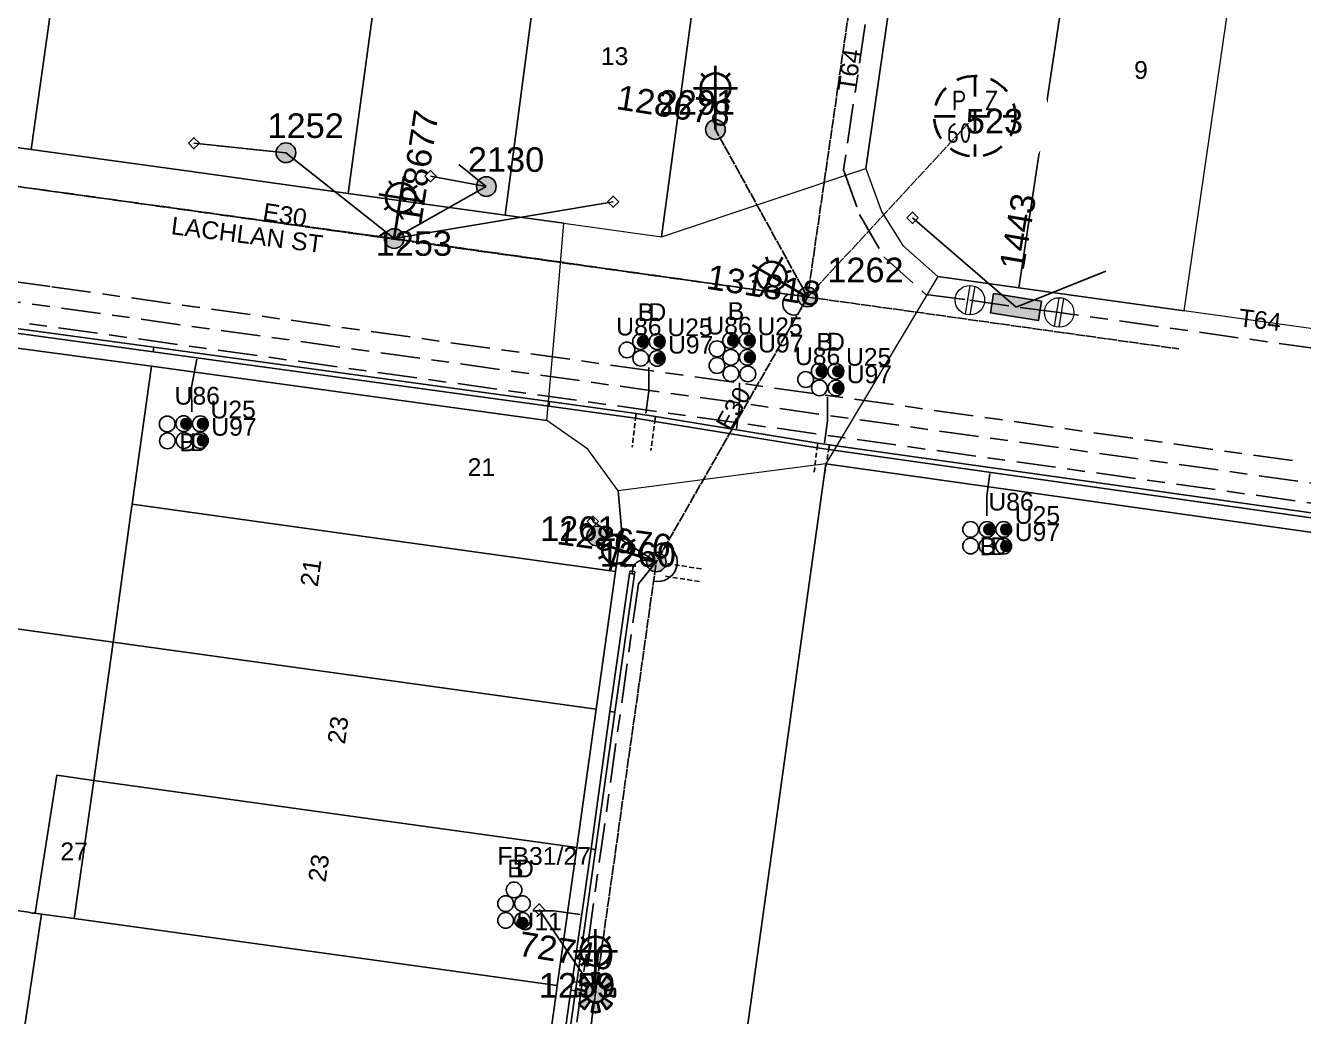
# Model space of a CAD drawing. Header units: metres. Extents: x 307881 to 309377, y 6244646 to 6245709.
# Drawn here: x 308636 to 308766, y 6245130.1 to 6245230.9 of the extents above; entities that cross this region are included whole.
import ezdxf
from ezdxf.enums import TextEntityAlignment as Align

# ---------------------------------------------------------------- set-up
doc = ezdxf.new("R2010")
doc.units = ezdxf.units.M
for name, pattern in [('Cable Exist OH', [1, 1, 0]), ('Cable Exist UG', [8.2, 4, -1.2, 1.8, -1.2]), ('Dash', [5, 3, -2]), ('DASHED', [0.75, 0.5, -0.25])]:
    doc.linetypes.add(name, pattern=pattern)
doc.layers.get('0').update_dxf_attribs({"color": 6})
for name, color, linetype in [('_User Miscellaneous7', 7, 'Continuous'), ('Duct_SP_EXT', 7, 'Continuous'), ('Equip_LV_EXT', 7, 'Continuous'), ('Equip_SL_EXT', 7, 'Continuous'), ('Equip_SP_SL_EXT', 7, 'Continuous'), ('Mains_HV_EXT', 7, 'Continuous'), ('Mains_LV_EXT', 7, 'Continuous'), ('Mains_SL_EXT', 7, 'Continuous'), ('Services_SP_EXT', 7, 'Continuous'), ('SupportsOH_SP_TR_HV_LV_SL_EXT', 7, 'Continuous'), ('SupportsUG_SP_LV_EXT', 7, 'Continuous'), ('Trench_SP_EXT', 7, 'Continuous')]:
    doc.layers.add(name, color=color, linetype=linetype)
for name, color, linetype, lineweight in [('Cadastre Buildings_SP_EXT', 9, 'Continuous', 5), ('Cadastre Land Parcels_SP_EXT', 9, 'Continuous', 5), ('Cadastre Roads_SP_EXT', 9, 'Continuous', 5)]:
    doc.layers.add(name, color=color, linetype=linetype, lineweight=lineweight)
doc.layers.add('UNKNOWN_FEATURES', color=1, linetype='DASHED', plot=False)
doc.styles.add('iecARIAL', font='arial.ttf', dxfattribs={"height": 2})
doc.styles.add('IESYMBOL1', font='isocp.shx')
doc.styles.add('POLE_LABEL', font='arial.ttf')
doc.styles.add('SLCP_LABEL', font='arial.ttf', dxfattribs={"height": 3.5})
doc.styles.get("Standard").update_dxf_attribs({"font": 'arial.ttf'})

# ---------------------------------------------------------------- blocks, each defined once
blk = doc.blocks.new('PILLAR_EXT')
blk.add_hatch(color=256).paths.add_polyline_path([(-2.475, 0.99), (-2.475, -0.99), (2.475, -0.99), (2.475, 0.99)])
blk.add_lwpolyline([(-2.475, -0.99), (2.475, -0.99), (2.475, 0.99), (-2.475, 0.99)], close=True)
at = {"style": 'iecARIAL', "flags": 8}
blk.add_attdef('ASSET_NUM', (1.5, 3.5), '', height=2.5, dxfattribs=at)
for tag, p, flags in [('OWNED_BY', (0, -0.2), 9), ('STATE', (0, -0.4), 9), ('SUPPORT_TYPE', (0, -0.6), 9), ('USAGE', (0, -0.8), 9), ('LEGEND', (0, -1), 9), ('LOCATION', (0, -1.2), 9), ('NOTES', (0, -1.4), 9), ('STREETNAME', (0, -1.8), 9), ('SUBURB', (0, -2), 1), ('PARENT', (0, -1.6), 9)]:
    blk.add_attdef(tag, p, '', height=0.2, dxfattribs=dict(flags=flags))
blk = doc.blocks.new('DUCT_EXT')
blk.add_circle((0, 0.8), 0.8)
at = {"flags": 1}
blk.add_attdef('Z', (0, 0), '', height=0.2, dxfattribs=at)
at = {"flags": 9}
for tag, p in [('DUCT_CODE', (0, 0)), ('XSECT_TYPE', (0, -0.2)), ('STATE', (0, -0.6)), ('FB_REFERENCE', (0, -0.4)), ('NOTES', (0, -0.8))]:
    blk.add_attdef(tag, text='', height=0.2, dxfattribs=at).set_placement(p, align=Align.MIDDLE_LEFT)
blk = doc.blocks.new('SL_LANTERN_EXT')
at = {"lineweight": 40}
for p, q in [((-1.46, 5.68), (-1.06, 5.28)), ((0, 1.97), (0, 6.47)), ((1.46, 5.68), (1.06, 5.28)), ((-2.25, 4.22), (2.25, 4.22)), ((-1.46, 2.76), (-1.06, 3.16)), ((0, 0), (0, 2.72)), ((1.46, 2.76), (1.06, 3.16))]:
    blk.add_line(p, q, dxfattribs=at)
blk.add_circle((0, 4.22), 1.5, dxfattribs=at)
at = {"color": 7, "style": 'iecARIAL', "flags": 8}
blk.add_attdef('ASSET_NUM', (1.5, 1.5), '', height=2.5, dxfattribs=at)
for tag, p, height, flags in [('CONSTRUCTED_VOLTAGE', (0.98, -0.65), 0.2, 9), ('CONTROL_TYPE', (0.98, -0.85), 0.2, 9), ('LANTERN_PURPOSE', (0.98, -1.05), 0.2, 9), ('LANTERN_TYPE', (0.98, -1.25), 0.2, 9), ('NO_PHASES', (0.98, -1.45), 0.2, 9), ('LNUMBER', (2.18, -3.25), 2.5, 8), ('OPERATING_VOLTAGE', (0.98, -1.65), 0.2, 9), ('ORIENTATION', (0.98, -1.85), 0.2, 9), ('OWNED_BY', (0.98, -2.05), 0.2, 9), ('STATE', (0.98, -2.25), 0.2, 9), ('USAGE', (0.98, -2.45), 0.2, 9), ('CEXIST', (0.98, -2.65), 0.2, 9), ('CNEW', (0.98, -2.85), 0.2, 9), ('CNUMBER', (0.98, -3.05), 0.2, 9), ('CREMOVE', (0.98, -3.25), 0.2, 9), ('CREPLACE', (0.98, -3.45), 0.2, 9), ('LKINGHEIGHT', (0.98, -3.65), 0.2, 9), ('LBRACKET', (0.98, -3.85), 0.2, 9), ('LBRACKETVOCAB', (0.98, -4.05), 0.2, 9), ('LCATEGORY', (0.98, -4.25), 0.2, 9), ('LCHARGE1', (0.98, -4.45), 0.2, 9), ('LCHARGE1PERCENT', (0.98, -4.65), 0.2, 9), ('LCHARGE2', (0.98, -4.85), 0.2, 9), ('LCHARGE2PERCENT', (0.98, -5.05), 0.2, 9), ('LCHARGE3', (0.98, -5.25), 0.2, 9), ('LCHARGE3PERCENT', (0.98, -5.45), 0.2, 9), ('LEXIST', (0.98, -5.65), 0.2, 9), ('LLAMP', (0.98, -5.85), 0.2, 9), ('LLAMPVOCAB', (0.98, -6.05), 0.2, 9), ('LMAST', (0.98, -6.25), 0.2, 9), ('LMASTVOCAB', (0.98, -6.45), 0.2, 9), ('LNEW', (0.98, -6.65), 0.2, 9), ('LANTNUMBER', (0.98, -6.85), 0.2, 9), ('LOUTREACH', (0.98, -7.25), 0.2, 9), ('LOUTREACHVOCAB', (0.98, -7.45), 0.2, 9), ('LRATECODE', (0.98, -7.65), 0.2, 9), ('LREMOVE', (0.98, -7.85), 0.2, 9), ('STREETNAME', (0.98, -9.25), 0.2, 9), ('LREPLACE', (0.98, -8.05), 0.2, 9), ('LTYPE', (0.98, -8.25), 0.2, 9), ('LTYPEVOCAB', (0.98, -8.45), 0.2, 9), ('LEGEND', (0.98, -8.65), 0.2, 9), ('LOCATION', (0.98, -8.85), 0.2, 9), ('NOTES', (0.98, -9.05), 0.2, 9), ('SUBURB', (0.98, -9.45), 0.2, 1)]:
    blk.add_attdef(tag, p, '', height=height, dxfattribs=dict(flags=flags))
blk = doc.blocks.new('SL_NIGHTWATCH_EXT')
at = {"lineweight": 40}
h = blk.add_hatch(color=256, dxfattribs=at)
h.paths.add_polyline_path([(0.39, 1.96, 0.098491), (-0.39, 1.96), (-0.2, 0.98, -0.098491), (0.19, 0.98)])
h.paths.add_polyline_path([(0.55, 0.83, -0.098491), (0.83, 0.56), (1.66, 1.11, 0.098491), (1.11, 1.66)])
h.paths.add_polyline_path([(0.98, 0.2, -0.098491), (0.98, -0.19), (1.96, -0.39, 0.098491), (1.96, 0.39)])
h.paths.add_polyline_path([(0.83, -0.55, -0.098491), (0.56, -0.83), (1.11, -1.66, 0.098491), (1.66, -1.11)])
h.paths.add_polyline_path([(-0.19, -0.98), (-0.39, -1.96, 0.098491), (0.39, -1.96), (0.2, -0.98, -0.098491)])
h.paths.add_polyline_path([(-0.83, -0.56), (-1.66, -1.11, 0.098491), (-1.11, -1.66), (-0.55, -0.83, -0.098491)])
h.paths.add_polyline_path([(-0.98, 0.19), (-1.96, 0.39, 0.098491), (-1.96, -0.39), (-0.98, -0.2, -0.098491)])
h.paths.add_polyline_path([(-1.11, 1.66, 0.098491), (-1.66, 1.11), (-0.83, 0.55, -0.098491), (-0.56, 0.83)])
for p, q in [((-1.16, 1.63), (-1.16, 1.63, 0)), ((-1.1, 1.64), (-1.1, 1.64, 0)), ((1.08, 1.63), (1.08, 1.63, 0)), ((-0.86, -0.57), (-0.86, -0.57, 0)), ((0.82, -0.57), (0.82, -0.57, 0)), ((1.96, -0.37), (1.96, -0.37, 0)), ((1.13, -1.65), (1.13, -1.65, 0))]:
    blk.add_line(p, q, dxfattribs=at)
for points in [[(-0.56, 0.83, 0.098491), (-0.83, 0.55), (-1.66, 1.11, -0.098491), (-1.11, 1.66)], [(-0.2, 0.98, -0.098491), (0.19, 0.98), (0.39, 1.96, 0.098491), (-0.39, 1.96)], [(0.83, 0.56), (1.66, 1.11, 0.098491), (1.11, 1.66), (0.55, 0.83, -0.098491)], [(-0.98, 0.19, 0.098491), (-0.98, -0.2), (-1.96, -0.39, -0.098491), (-1.96, 0.39)], [(0.98, -0.19), (1.96, -0.39, 0.098491), (1.96, 0.39), (0.98, 0.2, -0.098491)], [(-0.83, -0.56, 0.098491), (-0.55, -0.83), (-1.11, -1.66, -0.098491), (-1.66, -1.11)], [(0.2, -0.98), (0.39, -1.96, -0.098491), (-0.39, -1.96), (-0.19, -0.98, 0.098491)], [(0.56, -0.83), (1.11, -1.66, 0.098491), (1.66, -1.11), (0.83, -0.55, -0.098491)]]:
    blk.add_lwpolyline(points, format="xyb", close=True, dxfattribs=at)
blk.add_circle((0, 0), 1, dxfattribs=at)
blk = doc.blocks.new('CCP_EXT')
at = {"flags": 9}
for tag, p in [('LEGEND', (0, -1.4)), ('STATE', (0, -1.8)), ('LIFE_SUPPORT', (0, -1.6)), ('NOTES', (0, -2))]:
    blk.add_attdef(tag, text='', height=0.2, dxfattribs=at).set_placement(p, align=Align.MIDDLE_LEFT)
blk.add_wipeout([(0, 0.57), (0.57, 0), (0, -0.57), (-0.57, 0)])
blk.add_lwpolyline([(-0.57, 0), (0, 0.57), (0.57, 0), (0, -0.57), (-0.57, 0)])
at = {"flags": 1}
blk.add_attdef('Z', (0, 0), '', height=0.2, dxfattribs=at)
at = {"flags": 9}
for tag, p in [('CCP_TYPE', (0, 0)), ('CONSTRUCTED_VOLTAGE', (0, -0.2)), ('OPERATING_VOLTAGE', (0, -0.6)), ('ORIENTATION', (0, -0.8)), ('OWNED_BY', (0, -1)), ('NO_PHASES', (0, -0.4)), ('USAGE', (0, -1.2))]:
    blk.add_attdef(tag, text='', height=0.2, dxfattribs=at).set_placement(p, align=Align.MIDDLE_LEFT)
blk = doc.blocks.new('POLE_EXT')
blk.add_hatch(color=256).paths.add_polyline_path([(-1, 0, 1), (1, 0, 1)])
blk.add_lwpolyline([(-1, 0, 1), (1, 0, 1)], format="xyb", close=True)
for tag, height, flags, p in [('pNumber', 2.5, 8, (-17.84, 2.07)), ('OWNED_BY', 0.2, 9, (1.35, -0.4)), ('SPECIAL_USE', 0.2, 9, (1.35, -0.8)), ('STATE', 0.2, 9, (1.35, -1)), ('PARENT', 0.2, 9, (1.35, -0.6)), ('USAGE', 0.2, 9, (1.35, -1.2)), ('cLV', 0.2, 9, (1.35, -1.4)), ('hDepth', 0.2, 9, (1.35, -1.6)), ('hDia', 0.2, 9, (1.35, -1.8)), ('cHV', 0.2, 9, (1.35, -2)), ('LBRACKET', 0.2, 9, (1.35, -2.2)), ('LExisting', 0.2, 9, (1.35, -2.4)), ('LANTNUMBER', 0.2, 9, (1.35, -2.6)), ('cLinedev', 0.2, 9, (1.35, -3.4)), ('pExisting', 0.2, 9, (1.35, -3.8)), ('LOther', 0.2, 9, (1.35, -2.8)), ('LRemove', 0.2, 9, (1.35, -3)), ('LEGEND', 0.2, 9, (1.35, -3.2)), ('LOCATION', 0.2, 9, (1.35, -3.6)), ('pFooting', 0.2, 9, (1.35, -4.4)), ('pNew', 0.2, 9, (1.35, -4.6)), ('pRelocate', 0.2, 9, (1.35, -5)), ('pRemove', 0.2, 9, (1.35, -5.2)), ('PFNUMBER', 0.2, 9, (1.35, -4)), ('NEWPFNUMBER', 0.2, 9, (1.35, -4.2)), ('pReplace', 0.2, 9, (1.35, -5.4)), ('pStay', 0.2, 9, (1.35, -5.6)), ('pType', 0.2, 9, (1.35, -5.8)), ('cspan', 0.2, 9, (1.35, -6)), ('STREETNAME', 0.2, 9, (1.35, -6.2)), ('SUBURB', 0.2, 9, (1.35, -6.4)), ('NOTES', 0.2, 9, (1.35, -6.6)), ('OPERATED_BY', 0.2, 9, (1.36, -7.01)), ('MAINTAINED_BY', 0.2, 9, (1.36, -6.81))]:
    blk.add_attdef(tag, text='', height=height, dxfattribs=dict(flags=flags)).set_placement(p, align=Align.MIDDLE_LEFT)
at = {"style": 'POLE_LABEL'}
for tag, height, flags, p in [('ASSET_NUM', 2.5, 8, (2, 2)), ('STRUCTURE_PLANT_NUMBER', 0.2, 9, (1.35, 0.03)), ('STREET_CODE', 0.2, 9, (1.35, -0.2))]:
    blk.add_attdef(tag, text='', height=height, dxfattribs=dict(at, flags=flags)).set_placement(p, align=Align.MIDDLE_LEFT)
at = {"flags": 1}
blk.add_attdef('Z', (1.35, -7.33), '', height=0.2, dxfattribs=at)
blk = doc.blocks.new('LV_UG_LINKS_CLOSED_EXT')
blk.add_wipeout([(-1.06, 1.06), (-1.18, 0.92), (-1.29, 0.76), (-1.37, 0.59), (-1.43, 0.42), (-1.48, 0.23), (-1.49, 0.05), (-1.49, -0.14), (-1.46, -0.33), (-1.41, -0.51), (-1.33, -0.68), (-1.24, -0.84), (-1.12, -0.99), (-0.99, -1.12), (-0.84, -1.24), (-0.68, -1.33), (-0.51, -1.41), (-0.33, -1.46), (-0.14, -1.49), (0.05, -1.49), (0.23, -1.48), (0.42, -1.43), (0.59, -1.37), (0.76, -1.29), (0.92, -1.18), (1.06, -1.06), (1.18, -0.92), (1.29, -0.76), (1.37, -0.59), (1.43, -0.42), (1.48, -0.23), (1.49, -0.05), (1.49, 0.14), (1.46, 0.33), (1.41, 0.51), (1.33, 0.68), (1.24, 0.84), (1.12, 0.99), (0.99, 1.12), (0.84, 1.24), (0.68, 1.33), (0.51, 1.41), (0.33, 1.46), (0.14, 1.49), (-0.05, 1.49), (-0.23, 1.48), (-0.42, 1.43), (-0.59, 1.37), (-0.76, 1.29), (-0.92, 1.18)])
at = {"lineweight": 20}
for p, q in [((-0.25, -1.48), (-0.25, 1.48)), ((0.25, -1.48), (0.25, 1.48))]:
    blk.add_line(p, q, dxfattribs=at)
blk.add_circle((0, 0), 1.5, dxfattribs=at)
at = {"flags": 9}
for tag, p in [('ACTUAL_STATUS', (0, 0)), ('CONSTRUCTED_VOLTAGE', (0, -0.2)), ('OPERATING_VOLTAGE', (0, -0.6)), ('ORIENTATION', (0, -0.8)), ('STATE', (0, -1)), ('SWITCH_TYPE', (0, -1.2)), ('NO_PHASES', (0, -0.4)), ('USAGE', (0, -1.4)), ('NOTES', (0, -1.6))]:
    blk.add_attdef(tag, text='', height=0.2, dxfattribs=at).set_placement(p, align=Align.MIDDLE_LEFT)
at = {"flags": 1}
blk.add_attdef('Z', (0, 0), '', height=0.2, dxfattribs=at)
blk = doc.blocks.new('CABLE_LARGE_EXT')
h = blk.add_hatch(color=256)
edge = h.paths.add_edge_path()
edge.add_arc((0, 0.55), 0.55, 0, 360)
blk.add_circle((0, 0.55), 0.55)
at = {"flags": 1}
blk.add_attdef('Z', (0, 0), '', height=0.2, dxfattribs=at)
at = {"flags": 9}
for tag, p in [('COND_CODE', (0, 0)), ('STATE', (0, -0.4)), ('XSECT_SIZE', (0, -0.6)), ('FB_REFERENCE', (0, -0.2)), ('NOTES', (0, -0.8))]:
    blk.add_attdef(tag, text='', height=0.2, dxfattribs=at).set_placement(p, align=Align.MIDDLE_LEFT)
blk = doc.blocks.new('SLCP_ZELL_EXT')
blk.add_wipeout([(-0.24, 7.5), (-0.71, 7.47), (-1.17, 7.41), (-1.64, 7.32), (-2.09, 7.21), (-2.54, 7.06), (-2.98, 6.89), (-3.41, 6.69), (-3.82, 6.46), (-4.22, 6.21), (-4.6, 5.93), (-4.96, 5.63), (-5.31, 5.31), (-5.63, 4.96), (-5.93, 4.6), (-6.21, 4.22), (-6.46, 3.82), (-6.69, 3.41), (-6.89, 2.98), (-7.06, 2.54), (-7.21, 2.09), (-7.32, 1.64), (-7.41, 1.17), (-7.47, 0.71), (-7.5, 0.24), (-7.5, -0.24), (-7.47, -0.71), (-7.41, -1.17), (-7.32, -1.64), (-7.21, -2.09), (-7.06, -2.54), (-6.89, -2.98), (-6.69, -3.41), (-6.46, -3.82), (-6.21, -4.22), (-5.93, -4.6), (-5.63, -4.96), (-5.31, -5.31), (-4.96, -5.63), (-4.6, -5.93), (-4.22, -6.21), (-3.82, -6.46), (-3.41, -6.69), (-2.98, -6.89), (-2.54, -7.06), (-2.09, -7.21), (-1.64, -7.32), (-1.17, -7.41), (-0.71, -7.47), (-0.24, -7.5), (0.24, -7.5), (0.71, -7.47), (1.17, -7.41), (1.64, -7.32), (2.09, -7.21), (2.54, -7.06), (2.98, -6.89), (3.41, -6.69), (3.82, -6.46), (4.22, -6.21), (4.6, -5.93), (4.96, -5.63), (5.31, -5.31), (5.63, -4.96), (5.93, -4.6), (6.21, -4.22), (6.46, -3.82), (6.69, -3.41), (6.89, -2.98), (7.06, -2.54), (7.21, -2.09), (7.32, -1.64), (7.41, -1.17), (7.47, -0.71), (7.5, -0.24), (7.5, 0.24), (7.47, 0.71), (7.41, 1.17), (7.32, 1.64), (7.21, 2.09), (7.06, 2.54), (6.89, 2.98), (6.69, 3.41), (6.46, 3.82), (6.21, 4.22), (5.93, 4.6), (5.63, 4.96), (5.31, 5.31), (4.96, 5.63), (4.6, 5.93), (4.22, 6.21), (3.82, 6.46), (3.41, 6.69), (2.98, 6.89), (2.54, 7.06), (2.09, 7.21), (1.64, 7.32), (1.17, 7.41), (0.71, 7.47), (0.24, 7.5)])
at = {"linetype": 'Dash', "lineweight": 40, "ltscale": 0.7}
for p, q in [((0, 4.11), (0, -4.11)), ((-4.11, 0), (4.11, 0))]:
    blk.add_line(p, q, dxfattribs=at)
blk.add_circle((0, 0), 4.11, dxfattribs=at)
at = {"lineweight": 40, "style": 'IESYMBOL1'}
for s, p in [('P', (-1.6, 0)), ('Z', (1.7, 0)), ('60', (-1.61, -3.31))]:
    blk.add_text(s, height=2, dxfattribs=at).set_placement(p, align=Align.BOTTOM_CENTER)
at = {"style": 'SLCP_LABEL'}
for tag, height, flags, p in [('ASSET_NUM', 2.5, 8, (2, 2)), ('STREET_CODE', 0.2, 9, (0, -0.2))]:
    blk.add_attdef(tag, text='', height=height, dxfattribs=dict(at, flags=flags)).set_placement(p, align=Align.MIDDLE_LEFT)
at = {"flags": 1}
blk.add_attdef('Z', (0, 0), '', height=0.2, dxfattribs=at)
at = {"flags": 9}
for tag, p in [('CONSTRUCTED_VOLTAGE', (0, -0.4)), ('CONTROL_TYPE', (0, -0.6)), ('OPERATING_VOLTAGE', (0, -1)), ('ORIENTATION', (0, -1.2)), ('OWNED_BY', (0, -1.4)), ('NO_PHASES', (0, -0.8)), ('STATE', (0, -2)), ('USAGE', (0, -1.6)), ('LOCATION', (0, -1.8)), ('NOTES', (0, -2.2))]:
    blk.add_attdef(tag, text='', height=0.2, dxfattribs=at).set_placement(p, align=Align.MIDDLE_LEFT)

msp = doc.modelspace()

# ---------------------------------------------------------------- linework, layer by layer
at = {"layer": '_User Miscellaneous7'}
for points in [[(308652.91, 6245191.59), (308652.87, 6245194.11), (308653.4, 6245196.97)], [(308652.91, 6245191.59), (308652.87, 6245194.11), (308653.4, 6245196.97)], [(308699.38, 6245196.12), (308699.38, 6245193.7), (308699.07, 6245191.46)], [(308708.6, 6245194.54), (308708.6, 6245192.12), (308708.29, 6245189.88)], [(308717.55, 6245193.11), (308717.55, 6245190.69), (308717.24, 6245188.45)], [(308733.75, 6245181.03), (308733.75, 6245183.07), (308734.07, 6245185.34)]]:
    msp.add_lwpolyline(points, dxfattribs=at)
at = {"layer": 'Cadastre Buildings_SP_EXT', "linetype": 'Continuous'}
for points in [[(308642.27, 6245259.02), (308626.27, 6245261.22), (308607.99, 6245263.75), (308603.77, 6245233.35), (308603.78, 6245227.95), (308607.05, 6245224.61), (308611.41, 6245221.78), (308620.73, 6245220.48), (308636.54, 6245218.29), (308642.27, 6245259.02)], [(308644.88, 6245168.18), (308595.78, 6245174.98), (308593.73, 6245160.3), (308591.85, 6245146.9), (308636.27, 6245140.73), (308636.67, 6245140.64), (308636.97, 6245140.65), (308639.16, 6245154.65), (308642.92, 6245154.13), (308644.88, 6245168.18)], [(308637.62, 6245140.55), (308636.97, 6245140.65), (308636.67, 6245140.64), (308636.27, 6245140.73), (308591.85, 6245146.9), (308591.71, 6245145.82), (308587.42, 6245115.14), (308615, 6245111.03), (308615.32, 6245112.57), (308630.13, 6245110.2), (308632.96, 6245109.77), (308637.62, 6245140.55)]]:
    msp.add_lwpolyline(points, close=True, dxfattribs=at)
at = {"layer": 'Cadastre Land Parcels_SP_EXT', "linetype": 'Continuous'}
for points in [[(308706.2, 6245250.17), (308690.13, 6245252.38), (308684.77, 6245211.61), (308690.74, 6245210.78), (308700.66, 6245209.4), (308706.2, 6245250.17)], [(308743.76, 6245249.03), (308726.55, 6245251.47), (308721.47, 6245216.35), (308723.03, 6245211.97), (308725.2, 6245208.51), (308728.77, 6245205.38), (308737.01, 6245204.23), (308743.76, 6245249.03)], [(308760.33, 6245246.68), (308743.76, 6245249.03), (308737.01, 6245204.23), (308753.85, 6245201.88), (308760.33, 6245246.68)], [(308648.78, 6245196.24), (308606.09, 6245201.99), (308598.69, 6245195.82), (308597.63, 6245188.25), (308595.78, 6245174.98), (308644.88, 6245168.18), (308646.72, 6245181.57), (308646.84, 6245182.21), (308648.78, 6245196.24)], [(308689.02, 6245190.72), (308648.78, 6245196.24), (308646.84, 6245182.21), (308695.99, 6245175.36), (308696.61, 6245179.75), (308696.26, 6245183.56), (308693.18, 6245187.8), (308689.02, 6245190.72)], [(308943.53, 6244899.64), (308956.13, 6244909.41), (308993.54, 6245046.63), (309008.4, 6245145.3), (308954.43, 6245152.89), (308930.11, 6245156.32), (308890.42, 6245161.91), (308880.94, 6245163.25), (308847.77, 6245167.93), (308816.15, 6245172.39), (308717.4, 6245186.32), (308683.99, 6244946.48), (308682.63, 6244936.48), (308681.22, 6244926.63), (308801.5, 6244909.52), (308929.82, 6244891.26), (308943.53, 6244899.64)], [(308695.99, 6245175.36), (308646.84, 6245182.21), (308646.72, 6245181.57), (308644.88, 6245168.18), (308694.02, 6245161.36), (308695.99, 6245175.36)], [(308694.02, 6245161.36), (308644.88, 6245168.18), (308642.92, 6245154.13), (308692.04, 6245147.32), (308694.02, 6245161.36)], [(308636.97, 6245140.65), (308637.62, 6245140.55), (308640.93, 6245140.1), (308642.92, 6245154.13), (308639.16, 6245154.65), (308636.97, 6245140.65)], [(308692.04, 6245147.32), (308642.92, 6245154.13), (308640.93, 6245140.1), (308690.07, 6245133.28), (308692.04, 6245147.32)], [(308690.07, 6245133.28), (308640.93, 6245140.1), (308637.62, 6245140.55), (308632.96, 6245109.77), (308685.58, 6245101.35), (308689.95, 6245132.42), (308690.07, 6245133.28)]]:
    msp.add_lwpolyline(points, close=True, dxfattribs=at)
at = {"layer": 'Cadastre Roads_SP_EXT', "linetype": 'Continuous'}
msp.add_lwpolyline([(308737.01, 6245204.23), (308728.77, 6245205.38), (308723.27, 6245196.17), (308717.4, 6245186.32), (308816.15, 6245172.39), (308817.05, 6245184.73), (308817.65, 6245192.98), (308804.88, 6245194.76), (308789.27, 6245196.94), (308753.85, 6245201.88), (308737.01, 6245204.23)], close=True, dxfattribs=at)
at = {"layer": 'Duct_SP_EXT'}
for p, q in [((308648.97, 6245197.69), (308599.66, 6245204.41)), ((308649.04, 6245198.17), (308599.73, 6245204.88)), ((308648.97, 6245197.69), (308649.01, 6245197.93)), ((308689.22, 6245192.17), (308648.97, 6245197.69)), ((308649.04, 6245198.17), (308649.01, 6245197.93)), ((308689.28, 6245192.65), (308649.04, 6245198.17)), ((308689.22, 6245192.17), (308689.25, 6245192.41)), ((308698.02, 6245190.96), (308689.22, 6245192.17)), ((308689.28, 6245192.65), (308689.25, 6245192.41)), ((308698.08, 6245191.44), (308689.28, 6245192.65)), ((308698.01, 6245190.96), (308698.05, 6245191.2)), ((308698.01, 6245190.96), (308699.99, 6245190.64)), ((308698.02, 6245190.96), (308698.05, 6245191.2)), ((308698.08, 6245191.44), (308698.05, 6245191.2)), ((308698.09, 6245191.44), (308698.05, 6245191.2)), ((308698.09, 6245191.44), (308700.06, 6245191.12)), ((308699.99, 6245190.64), (308700.02, 6245190.88)), ((308699.99, 6245190.64), (308700.02, 6245190.88)), ((308700.06, 6245191.12), (308700.02, 6245190.88)), ((308700.06, 6245191.12), (308700.02, 6245190.88)), ((308700.06, 6245191.12), (308716.56, 6245188.43)), ((308699.99, 6245190.64), (308716.49, 6245187.96)), ((308716.49, 6245187.96), (308716.53, 6245188.19)), ((308716.49, 6245187.96), (308716.53, 6245188.19)), ((308716.56, 6245188.43), (308716.53, 6245188.19)), ((308716.56, 6245188.43), (308716.53, 6245188.19)), ((308716.56, 6245188.43), (308717.75, 6245188.24)), ((308717.74, 6245188.24), (308717.71, 6245188)), ((308717.75, 6245188.24), (308717.71, 6245188)), ((308717.74, 6245188.24), (308848.04, 6245169.85)), ((308716.49, 6245187.96), (308717.67, 6245187.76)), ((308717.67, 6245187.76), (308717.71, 6245188)), ((308717.68, 6245187.76), (308717.71, 6245188)), ((308717.68, 6245187.76), (308847.98, 6245169.38)), ((308695.43, 6245161.15), (308697.43, 6245175.16)), ((308697.43, 6245175.16), (308697.47, 6245175.43)), ((308697.43, 6245175.16), (308697.67, 6245175.12)), ((308697.47, 6245175.43), (308697.71, 6245175.39)), ((308697.91, 6245175.09), (308697.67, 6245175.12)), ((308697.94, 6245175.36), (308697.71, 6245175.39)), ((308697.91, 6245175.09), (308697.94, 6245175.36)), ((308695.91, 6245161.08), (308697.91, 6245175.09)), ((308693.5, 6245147.16), (308695.43, 6245161.15)), ((308693.97, 6245147.09), (308695.91, 6245161.08)), ((308695.43, 6245161.15), (308695.67, 6245161.12)), ((308695.91, 6245161.08), (308695.67, 6245161.12)), ((308691.57, 6245133.69), (308693.5, 6245147.16)), ((308692.05, 6245133.62), (308693.97, 6245147.09)), ((308693.5, 6245147.16), (308693.74, 6245147.13)), ((308693.97, 6245147.09), (308693.74, 6245147.13)), ((308691.44, 6245132.81), (308691.57, 6245133.69)), ((308691.57, 6245133.69), (308691.81, 6245133.66)), ((308692.05, 6245133.62), (308691.81, 6245133.66)), ((308691.92, 6245132.74), (308692.05, 6245133.62)), ((308687.02, 6245101.11), (308691.44, 6245132.81)), ((308687.5, 6245101.04), (308691.92, 6245132.74)), ((308691.44, 6245132.81), (308691.68, 6245132.77)), ((308691.92, 6245132.74), (308691.68, 6245132.77))]:
    msp.add_line(p, q, dxfattribs=at)
at = {"layer": 'Mains_HV_EXT', "linetype": 'Cable Exist OH'}
for points in [[(308723.18, 6245256.24), (308715.53, 6245203.28)], [(308715.53, 6245203.28), (308700.14, 6245176.34)]]:
    msp.add_lwpolyline(points, dxfattribs=at)
at = {"layer": 'Mains_LV_EXT', "linetype": 'Cable Exist OH'}
for points in [[(308625.81, 6245215.82), (308673.48, 6245209.22)], [(308673.48, 6245209.22), (308715.53, 6245203.28)], [(308715.53, 6245203.28), (308700.14, 6245176.34)], [(308693.96, 6245132.55), (308700.14, 6245176.34)], [(308686.25, 6245077.62), (308693.96, 6245132.55)]]:
    msp.add_lwpolyline(points, dxfattribs=at)
at = {"layer": 'Mains_LV_EXT', "linetype": 'Continuous'}
for points in [[(308713.55, 6245203.57, 0.922954), (308714.57, 6245201.53)], [(308699.88, 6245174.4, 0.888472), (308701.13, 6245178.13)]]:
    msp.add_lwpolyline(points, format="xyb", dxfattribs=at)
at = {"layer": 'Mains_SL_EXT', "linetype": 'Cable Exist OH'}
for points in [[(308715.53, 6245203.28), (308706.16, 6245220.31)], [(308625.81, 6245215.82), (308673.48, 6245209.22)], [(308673.48, 6245209.22), (308715.53, 6245203.28)], [(308715.53, 6245203.28), (308700.14, 6245176.34)], [(308693.96, 6245132.55), (308700.14, 6245176.34)], [(308683.64, 6245058.93), (308686.26, 6245077.58), (308693.96, 6245132.55)]]:
    msp.add_lwpolyline(points, dxfattribs=at)
at = {"layer": 'Services_SP_EXT'}
msp.add_lwpolyline([(308673.48, 6245209.22), (308662.47, 6245217.95)], dxfattribs=at)
at = {"layer": 'Trench_SP_EXT', "linetype": 'Cable Exist UG'}
for points in [[(308662.47, 6245217.95), (308655.58, 6245218.66)], [(308682.85, 6245214.51), (308680.04, 6245216.74)]]:
    msp.add_lwpolyline(points, dxfattribs=at)
msp.add_lwpolyline([(308697.67, 6245175.12), (308697.71, 6245175.39), (308697.76, 6245175.7), (308697.76, 6245175.7, -0.373741), (308698.96, 6245176.52), (308698.96, 6245176.52), (308700.15, 6245176.32)], format="xyb", dxfattribs=at)
at = {"layer": 'UNKNOWN_FEATURES'}
for points in [[(308698.05, 6245191.2), (308697.69, 6245188)], [(308700.02, 6245190.88), (308699.57, 6245187.69)], [(308716.53, 6245188.19), (308716.17, 6245185.3)], [(308717.71, 6245188), (308717.26, 6245185.3)], [(308701.27, 6245176.17), (308704.73, 6245175.64)], [(308704.53, 6245174.35), (308701.07, 6245174.89)]]:
    msp.add_lwpolyline(points, dxfattribs=at)

# ---------------------------------------------------------------- block references
at = {"layer": '_User Miscellaneous7'}
for name, p, rotation in [('DUCT_EXT', (308697.96, 6245197.9), 90.0000000000002), ('DUCT_EXT', (308699.34, 6245198.74), 89.26083883415893), ('CABLE_LARGE_EXT', (308699.34, 6245198.74), 90.20834737662733), ('DUCT_EXT', (308701.03, 6245198.74), 90.0000000000002), ('DUCT_EXT', (308701.03, 6245198.74), 89.86598302895264), ('CABLE_LARGE_EXT', (308701.03, 6245198.74), 90.0000000000002), ('DUCT_EXT', (308707.12, 6245198.01), 90.0000000000002), ('DUCT_EXT', (308708.5, 6245198.85), 89.26083883415893), ('CABLE_LARGE_EXT', (308708.5, 6245198.85), 90.20834737662733), ('DUCT_EXT', (308710.19, 6245198.85), 89.86598302895264), ('CABLE_LARGE_EXT', (308710.19, 6245198.85), 90.0000000000002), ('DUCT_EXT', (308699.36, 6245197.05), 90.0000000000002), ('DUCT_EXT', (308701.03, 6245197.04), 90.10949403582711), ('CABLE_LARGE_EXT', (308701.03, 6245197.04), 90.0000000000002), ('DUCT_EXT', (308708.52, 6245197.15), 90.0000000000002), ('DUCT_EXT', (308710.2, 6245197.15), 90.10949403582711), ('CABLE_LARGE_EXT', (308710.2, 6245197.15), 90.0000000000002), ('DUCT_EXT', (308707.11, 6245196.31), 89.65996967749179), ('DUCT_EXT', (308708.54, 6245195.48), 89.86390578419272), ('DUCT_EXT', (308710.25, 6245195.46), 90.15278837733409), ('DUCT_EXT', (308717.51, 6245195.73), 89.26083883415893), ('CABLE_LARGE_EXT', (308717.51, 6245195.73), 90.20834737662733), ('DUCT_EXT', (308719.2, 6245195.73), 90.0000000000002), ('DUCT_EXT', (308719.2, 6245195.73), 89.86598302895264), ('CABLE_LARGE_EXT', (308719.2, 6245195.73), 90.0000000000002), ('DUCT_EXT', (308716.13, 6245194.89), 90.0000000000002), ('DUCT_EXT', (308717.53, 6245194.04), 90.0000000000002), ('DUCT_EXT', (308719.21, 6245194.03), 90.10949403582711), ('CABLE_LARGE_EXT', (308719.21, 6245194.03), 90.0000000000002), ('DUCT_EXT', (308651.19, 6245190.37), 90.0000000000002), ('DUCT_EXT', (308652.87, 6245190.39), 89.26083883415893), ('CABLE_LARGE_EXT', (308652.87, 6245190.39), 90.20834737662733), ('DUCT_EXT', (308654.56, 6245190.39), 89.86598302895264), ('DUCT_EXT', (308654.56, 6245190.39), 90.0000000000002), ('CABLE_LARGE_EXT', (308654.56, 6245190.39), 90.0000000000002), ('DUCT_EXT', (308651.21, 6245188.66), 90.4197417912132), ('DUCT_EXT', (308652.89, 6245188.69), 90.0000000000002), ('DUCT_EXT', (308654.56, 6245188.69), 90.10949403582711), ('CABLE_LARGE_EXT', (308654.56, 6245188.69), 90.0000000000002), ('DUCT_EXT', (308732.91, 6245179.65), 90), ('DUCT_EXT', (308734.59, 6245179.65), 90), ('DUCT_EXT', (308736.27, 6245179.65), 90), ('CABLE_LARGE_EXT', (308734.56, 6245179.66), 90.20834737662733), ('CABLE_LARGE_EXT', (308736.27, 6245179.65), 90), ('DUCT_EXT', (308732.91, 6245177.96), 90), ('DUCT_EXT', (308734.59, 6245177.96), 90), ('DUCT_EXT', (308736.27, 6245177.95), 90), ('CABLE_LARGE_EXT', (308736.27, 6245177.95), 90)]:
    msp.add_blockref(name, p, dxfattribs=dict(at, rotation=rotation))
for p in [(308685.67, 6245142.2), (308684.82, 6245140.8), (308686.52, 6245140.8), (308684.82, 6245139.1), (308686.52, 6245139.1)]:
    msp.add_blockref('DUCT_EXT', p, dxfattribs=at)
at = {"layer": 'Equip_SP_SL_EXT'}
ref = msp.add_blockref('SL_LANTERN_EXT', (308706.16, 6245220.31), dxfattribs=at)
ref.add_attrib('ASSET_NUM', '128678', dxfattribs={"layer": '0', "height": 2.5, "rotation": 350.9752, "style": 'iecARIAL'}).set_placement((308707.66, 6245221.81), align=Align.MIDDLE_RIGHT)
ref = msp.add_blockref('SL_LANTERN_EXT', (308673.48, 6245209.22), dxfattribs=dict(at, rotation=350.8411150371748))
ref.add_attrib('ASSET_NUM', '128677', dxfattribs={"layer": '0', "height": 2.5, "rotation": 81.169, "style": 'iecARIAL'}).set_placement((308674.98, 6245210.72), align=Align.MIDDLE_LEFT)
ref = msp.add_blockref('SL_LANTERN_EXT', (308715.53, 6245203.28), dxfattribs=dict(at, rotation=60.14419826601866))
ref.add_attrib('ASSET_NUM', '131818', dxfattribs={"layer": '0', "height": 2.5, "rotation": 350.9942, "style": 'iecARIAL'}).set_placement((308717.03, 6245204.78), align=Align.TOP_RIGHT)
ref = msp.add_blockref('SL_LANTERN_EXT', (308700.14, 6245176.34), dxfattribs=dict(at, rotation=71.95194894698929))
ref.add_attrib('ASSET_NUM', '128676', dxfattribs={"layer": '0', "height": 2.5, "rotation": 352.2907, "style": 'iecARIAL'}).set_placement((308701.64, 6245177.84), align=Align.MIDDLE_RIGHT)
ref = msp.add_blockref('SL_LANTERN_EXT', (308693.96, 6245132.55), dxfattribs=at)
ref.add_attrib('ASSET_NUM', '72740', dxfattribs={"layer": '0', "height": 2.5, "rotation": 350.8301, "style": 'iecARIAL'}).set_placement((308695.46, 6245134.05), align=Align.BOTTOM_RIGHT)
msp.add_blockref('SL_NIGHTWATCH_EXT', (308693.96, 6245132.55), dxfattribs=at)
msp.add_blockref('SL_NIGHTWATCH_EXT', (308693.96, 6245132.55), dxfattribs=at)
at = {"layer": 'Services_SP_EXT'}
msp.add_blockref('CCP_EXT', (308653.11, 6245218.91), dxfattribs=at)
at = {"layer": 'SupportsOH_SP_TR_HV_LV_SL_EXT'}
ref = msp.add_blockref('POLE_EXT', (308706.16, 6245220.31), dxfattribs=at)
ref.add_attrib('ASSET_NUM', '2291', dxfattribs={"layer": '0', "height": 2.5, "style": 'POLE_LABEL'}).set_placement((308708.16, 6245221.06), align=Align.BOTTOM_RIGHT)
ref = msp.add_blockref('POLE_EXT', (308662.47, 6245217.95), dxfattribs=at)
ref.add_attrib('ASSET_NUM', '1252', dxfattribs={"layer": '0', "height": 2.5, "rotation": 359.9618, "style": 'POLE_LABEL'}).set_placement((308664.47, 6245218.7), align=Align.BOTTOM_CENTER)
ref = msp.add_blockref('POLE_EXT', (308682.85, 6245214.51), dxfattribs=at)
ref.add_attrib('ASSET_NUM', '2130', dxfattribs={"layer": '0', "height": 2.5, "rotation": 359.8382, "style": 'POLE_LABEL'}).set_placement((308684.85, 6245215.26), align=Align.BOTTOM_CENTER)
ref = msp.add_blockref('POLE_EXT', (308673.48, 6245209.22), dxfattribs=at)
ref.add_attrib('ASSET_NUM', '1253', dxfattribs={"layer": '0', "height": 2.5, "rotation": 0.0038, "style": 'POLE_LABEL'}).set_placement((308675.48, 6245209.97), align=Align.TOP_CENTER)
ref = msp.add_blockref('POLE_EXT', (308715.53, 6245203.28), dxfattribs=at)
ref.add_attrib('ASSET_NUM', '1262', dxfattribs={"layer": '0', "height": 2.5, "style": 'POLE_LABEL'}).set_placement((308717.53, 6245204.03), align=Align.BOTTOM_LEFT)
ref = msp.add_blockref('POLE_EXT', (308700.14, 6245176.34), dxfattribs=at)
ref.add_attrib('ASSET_NUM', '1260', dxfattribs={"layer": '0', "height": 2.5, "rotation": 359.9046, "style": 'POLE_LABEL'}).set_placement((308702.14, 6245177.09), align=Align.MIDDLE_RIGHT)
ref = msp.add_blockref('POLE_EXT', (308693.96, 6245132.55), dxfattribs=at)
ref.add_attrib('ASSET_NUM', '1259', dxfattribs={"layer": '0', "height": 2.5, "rotation": 0.0015, "style": 'POLE_LABEL'}).set_placement((308695.96, 6245133.3), align=Align.MIDDLE_RIGHT)
at = {"layer": 'SupportsUG_SP_LV_EXT'}
ref = msp.add_blockref('PILLAR_EXT', (308736.73, 6245202.26), dxfattribs=dict(at, rotation=170.8643036178623))
ref.add_attrib('ASSET_NUM', '1443', dxfattribs={"layer": '0', "height": 2.5, "rotation": 80.3489, "style": 'iecARIAL'}).set_placement((308738.23, 6245205.76), align=Align.BOTTOM_LEFT)

# ---------------------------------------------------------------- texts
at = {"layer": '_User Miscellaneous7'}
for s, rotation, p in [('T64', 81.4837, (308720.35, 6245224.06)), ('E30', 350.9942, (308660.01, 6245211.09)), ('T64', 353.335, (308759.3, 6245200.31)), ('E30', 61.3533, (308707.69, 6245189.56))]:
    msp.add_text(s, height=1.8, rotation=rotation, dxfattribs=at).set_placement(p)
for s, p in [('B', (308698.25, 6245200.84)), ('D', (308699.34, 6245200.85)), ('B', (308707.41, 6245200.95)), ('U86', (308696.06, 6245199.37)), ('U25', (308701.26, 6245199.3)), ('U86', (308705.23, 6245199.47)), ('U25', (308710.42, 6245199.4)), ('U97', (308701.33, 6245197.53)), ('U97', (308710.5, 6245197.64)), ('B', (308716.42, 6245197.83)), ('D', (308717.51, 6245197.84)), ('U86', (308714.24, 6245196.36)), ('U25', (308719.43, 6245196.29)), ('U97', (308719.51, 6245194.52)), ('U86', (308651.14, 6245192.34)), ('U25', (308654.79, 6245190.94)), ('U97', (308654.87, 6245189.18)), ('D', (308652.72, 6245187.61)), ('B', (308651.63, 6245187.6)), ('U86', (308733.91, 6245181.57)), ('U25', (308736.6, 6245180.22)), ('U97', (308736.6, 6245178.47)), ('B', (308733.03, 6245177.03)), ('D', (308734.11, 6245177.04)), ('FB31/27', (308683.98, 6245145.55)), ('B', (308684.97, 6245144.27)), ('D', (308685.87, 6245144.27))]:
    msp.add_text(s, height=1.8, dxfattribs=at).set_placement(p)
at = {"layer": 'Cadastre Land Parcels_SP_EXT'}
for s, p in [('13', (308694.5, 6245226.87)), ('9', (308748.74, 6245225.46)), ('21', (308680.95, 6245185.09)), ('27', (308639.52, 6245146.02))]:
    msp.add_text(s, height=1.8, dxfattribs=at).set_placement(p)
for s, rotation, p in [('11', 78.7993, (308729.4, 6245220.99)), ('21', 81.8787, (308665.69, 6245173.74)), ('23', 82.1299, (308668.46, 6245157.75)), ('23', 81.8538, (308666.49, 6245143.71))]:
    msp.add_text(s, height=1.8, rotation=rotation, dxfattribs=at).set_placement(p)
at = {"layer": 'Cadastre Roads_SP_EXT'}
msp.add_text('LACHLAN ST', height=1.8, rotation=352.8402, dxfattribs=at).set_placement((308650.71, 6245209.68))

# ---------------------------------------------------------------- next in the draw order: block references
at = {"layer": 'Equip_LV_EXT'}
for p, rotation in [((308732.04, 6245202.96), 170.692534350158), ((308741.12, 6245201.71), 350.658841617464)]:
    msp.add_blockref('LV_UG_LINKS_CLOSED_EXT', p, dxfattribs=dict(at, rotation=rotation))
at = {"layer": 'Services_SP_EXT'}
for p in [(308653.11, 6245218.91), (308677.18, 6245215.57), (308695.75, 6245212.97), (308726.19, 6245211.34), (308693.69, 6245180.44), (308688.21, 6245141.02)]:
    msp.add_blockref('CCP_EXT', p, dxfattribs=at)

# ---------------------------------------------------------------- next in the draw order: linework, layer by layer
at = {"layer": 'Cadastre Buildings_SP_EXT', "linetype": 'Continuous'}
msp.add_lwpolyline([(308656.9, 6245257), (308642.27, 6245259.02), (308636.54, 6245218.29), (308652.64, 6245216.06), (308668.81, 6245213.82), (308674.37, 6245254.57), (308658.16, 6245256.81), (308656.9, 6245257)], close=True, dxfattribs=at)
at = {"layer": 'Mains_HV_EXT', "linetype": 'Cable Exist OH'}
msp.add_lwpolyline([(308715.53, 6245203.28), (308753.3, 6245198.01)], dxfattribs=at)
at = {"layer": 'Mains_LV_EXT', "linetype": 'Cable Exist UG'}
msp.add_lwpolyline([(308773.28, 6245175.04), (308772.8, 6245176.99), (308775.58, 6245196.86), (308741.12, 6245201.71), (308736.73, 6245202.26)], dxfattribs=at)
at = {"layer": 'Mains_SL_EXT', "linetype": 'Cable Exist OH'}
msp.add_lwpolyline([(308715.53, 6245203.28), (308753.3, 6245198.01)], dxfattribs=at)
at = {"layer": 'Services_SP_EXT'}
for points in [[(308653.11, 6245218.91), (308662.47, 6245217.95)], [(308745.88, 6245205.92), (308736.73, 6245202.26)]]:
    msp.add_lwpolyline(points, dxfattribs=at)

# ---------------------------------------------------------------- next in the draw order: block references
for p in [(308677.18, 6245215.57), (308695.75, 6245212.97), (308726.19, 6245211.34), (308693.69, 6245180.44), (308688.21, 6245141.02)]:
    msp.add_blockref('CCP_EXT', p, dxfattribs=at)

# ---------------------------------------------------------------- next in the draw order: linework, layer by layer
at = {"layer": '_User Miscellaneous7'}
msp.add_lwpolyline([(308687.59, 6245140.87), (308689.71, 6245140.87), (308692.39, 6245140.5)], dxfattribs=at)
at = {"layer": 'Cadastre Buildings_SP_EXT', "linetype": 'Continuous'}
msp.add_lwpolyline([(308690.13, 6245252.38), (308674.37, 6245254.57), (308668.81, 6245213.82), (308684.77, 6245211.61), (308690.13, 6245252.38)], close=True, dxfattribs=at)
at = {"layer": 'Cadastre Roads_SP_EXT', "linetype": 'Continuous'}
for points in [[(308736.85, 6245323.02), (308727.39, 6245326.07), (308717.01, 6245329.41), (308712.66, 6245297.67), (308710.56, 6245282.08), (308708.34, 6245265.9), (308706.2, 6245250.17), (308700.66, 6245209.4), (308711.91, 6245213.16), (308721.47, 6245216.35), (308726.55, 6245251.47), (308728.66, 6245266.04), (308730.83, 6245281.15), (308733.04, 6245296.45), (308736.85, 6245323.02)], [(308689.94, 6245201.46), (308690.74, 6245210.78), (308684.77, 6245211.61), (308668.81, 6245213.82), (308652.64, 6245216.06), (308636.54, 6245218.29), (308620.73, 6245220.48), (308611.41, 6245221.78), (308609.03, 6245212.89), (308606.09, 6245201.99), (308648.78, 6245196.24), (308689.02, 6245190.72), (308689.94, 6245201.46)]]:
    msp.add_lwpolyline(points, close=True, dxfattribs=at)
msp.add_lwpolyline([(308683.99, 6244946.49), (308717.4, 6245186.32), (308707.97, 6245185.09), (308696.26, 6245183.56), (308696.61, 6245179.75), (308695.99, 6245175.36), (308694.02, 6245161.36), (308692.04, 6245147.32), (308690.07, 6245133.28), (308689.95, 6245132.42), (308685.58, 6245101.35)], dxfattribs=at)
at = {"layer": 'Mains_HV_EXT', "linetype": 'Cable Exist OH'}
msp.add_lwpolyline([(308715.53, 6245203.28), (308625.81, 6245215.82)], dxfattribs=at)
at = {"layer": 'Mains_HV_EXT', "linetype": 'Cable Exist UG'}
msp.add_lwpolyline([(308700.14, 6245176.34), (308698.32, 6245174.11), (308682.38, 6245060.81), (308674.47, 6245061.87)], dxfattribs=at)
at = {"layer": 'Services_SP_EXT'}
for points in [[(308677.18, 6245215.57), (308682.85, 6245214.51)], [(308673.48, 6245209.22), (308682.85, 6245214.51)], [(308673.48, 6245209.22), (308695.75, 6245212.97)], [(308726.19, 6245211.34), (308736.73, 6245202.26)], [(308693.69, 6245180.44), (308700.14, 6245176.34)], [(308688.21, 6245141.02), (308693.96, 6245132.55)]]:
    msp.add_lwpolyline(points, dxfattribs=at)

# ---------------------------------------------------------------- next in the draw order: block references
at = {"layer": '_User Miscellaneous7'}
msp.add_blockref('CABLE_LARGE_EXT', (308686.52, 6245139.1), dxfattribs=at)
at = {"layer": 'SupportsOH_SP_TR_HV_LV_SL_EXT'}
ref = msp.add_blockref('POLE_EXT', (308694.09, 6245178.98), dxfattribs=at)
ref.add_attrib('ASSET_NUM', '1261', dxfattribs={"layer": '0', "height": 2.5, "rotation": 0.0344, "style": 'POLE_LABEL'}).set_placement((308696.09, 6245179.73), align=Align.MIDDLE_RIGHT)

# ---------------------------------------------------------------- next in the draw order: texts
at = {"layer": '_User Miscellaneous7'}
msp.add_text('U11', height=1.8, dxfattribs=at).set_placement((308685.92, 6245138.9))

# ---------------------------------------------------------------- next in the draw order: block references
at = {"layer": 'Equip_SL_EXT'}
ref = msp.add_blockref('SLCP_ZELL_EXT', (308732.54, 6245221.66), dxfattribs=at)
ref.add_attrib('ASSET_NUM', '523', dxfattribs={"layer": '0', "height": 2.5, "style": 'SLCP_LABEL'}).set_placement((308734.54, 6245222.41), align=Align.TOP_CENTER)

# ---------------------------------------------------------------- next in the draw order: linework, layer by layer
at = {"layer": 'Mains_HV_EXT', "linetype": 'Cable Exist UG'}
for points in [[(308476.19, 6245222.77), (308478.02, 6245222.54), (308478.02, 6245222.54), (308489.63, 6245220.91), (308525.65, 6245216.04), (308890.62, 6245165.02), (308894.78, 6245164.46), (308896.74, 6245178.22), (308897.13, 6245178.64), (308898.42, 6245178.43)], [(308764.86, 6245186.65), (308699.45, 6245195.81), (308638.48, 6245204.34), (308571.45, 6245213.72), (308521.28, 6245220.71)], [(308525.94, 6245218.06), (308890.9, 6245167)]]:
    msp.add_lwpolyline(points, dxfattribs=at)
at = {"layer": 'Mains_LV_EXT', "linetype": 'Cable Exist UG'}
msp.add_lwpolyline([(308724.57, 6245251.85), (308723.82, 6245247.22), (308719.18, 6245216.21), (308720.81, 6245211.67), (308723.27, 6245207.38), (308727.54, 6245203.54), (308732.04, 6245202.96), (308736.73, 6245202.26)], dxfattribs=at)
at = {"layer": 'Mains_SL_EXT', "linetype": 'Cable Exist OH'}
msp.add_lwpolyline([(308715.53, 6245203.28), (308732.54, 6245221.66)], dxfattribs=at)

doc.saveas('drawing.dxf')
